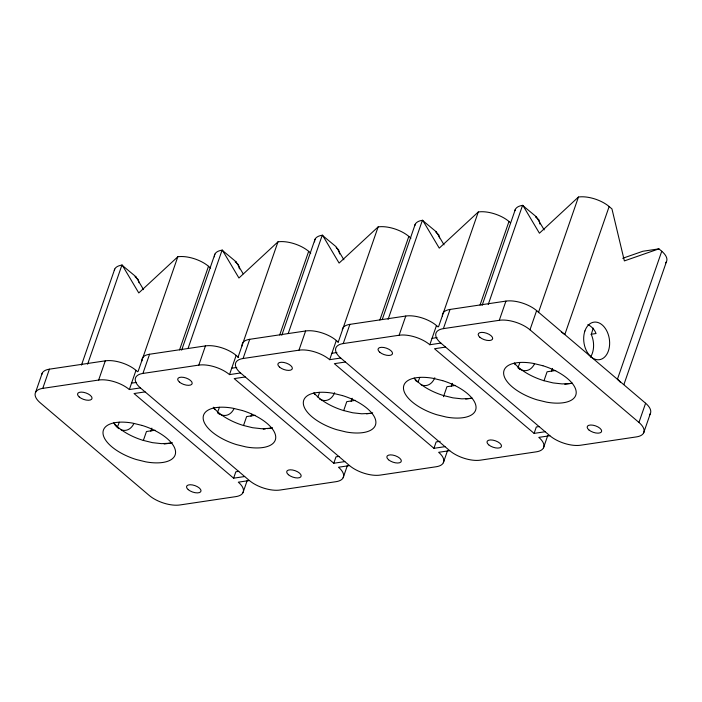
<?xml version="1.0" encoding="UTF-8"?>
<svg xmlns="http://www.w3.org/2000/svg" width="702" height="702" viewBox="0 0 702 702"><rect width="100%" height="100%" fill="white"/><g stroke="black" fill="none" stroke-linecap="round" stroke-linejoin="round"><path stroke-width="1.05" d="M35.565 392.357L42.217 373.157M442.392 316.084A22.771 10.267 19.1 0 1 450.043 309.442L505.931 301.105A22.771 10.267 19.1 0 1 536.626 310.609L645.603 403.238L638.952 422.446A22.771 10.267 19.1 0 1 636.442 436.898L580.554 445.226A22.771 10.267 19.1 0 1 549.859 435.723L538.794 437.381A22.771 10.267 19.1 0 1 536.284 451.834L480.396 460.161A22.771 10.267 19.1 0 1 449.701 450.658L438.636 452.307A22.771 10.267 19.1 0 1 436.126 466.76L380.238 475.096A22.771 10.267 19.1 0 1 349.543 465.593L338.478 467.242A22.771 10.267 19.1 0 1 335.968 481.695L280.072 490.031A22.771 10.267 19.1 0 1 249.385 480.528L238.311 482.177A22.771 10.267 19.1 0 1 235.802 496.63L179.914 504.966A22.771 10.267 19.1 0 1 149.228 495.463L40.251 402.825A22.771 10.267 19.1 0 1 42.761 388.373L49.403 369.173L105.3 360.837A22.771 10.267 19.1 0 1 135.986 370.34L137.645 371.753M81.476 365.101L114.733 269.085M87.601 364.215L121.92 265.102L135.819 276.641L143.559 289.654M42.761 388.373L98.649 380.045L105.3 360.837M98.649 380.045A22.771 10.267 19.1 0 1 129.344 389.549L135.986 370.34M138.127 371.376L177.817 256.774A22.771 10.267 19.1 0 1 208.503 266.277L210.618 268.067M249.385 480.528L140.409 387.899A22.771 10.267 19.1 0 1 142.918 373.438L149.57 354.238L205.458 345.902A22.771 10.267 19.1 0 1 236.153 355.405L238.636 357.52M143.34 440.514L146.464 431.511L155.063 430.229M150.816 431.221L151.886 428.141M179.545 349.903L208.503 266.277M181.642 350.166L214.891 254.15M188.118 348.253L222.086 250.166L235.977 261.706L243.164 273.789M142.918 373.438L198.806 365.11L205.458 345.902M198.806 365.11A22.771 10.267 19.1 0 1 229.501 374.614L236.153 355.405M237.934 357.476L277.974 241.839A22.771 10.267 19.1 0 1 308.669 251.342L310.775 253.132M349.543 465.593L240.567 372.964A22.771 10.267 19.1 0 1 243.076 358.511L249.728 339.303L305.616 330.975A22.771 10.267 19.1 0 1 336.311 340.479L337.969 341.883M243.506 425.579L246.621 416.576L255.221 415.294M250.974 416.286L251.685 414.233M279.703 334.968L308.669 251.342M281.8 335.24L315.049 239.215M145.103 391.892L134.038 393.541L233.617 478.185L235.837 471.779L238.855 471.332M288.276 333.318L322.244 235.24L336.144 246.771L343.883 259.784M242.997 492.646L247.201 480.519M243.076 358.511L298.964 350.175L305.616 330.975M298.964 350.175A22.771 10.267 19.1 0 1 329.659 359.678L336.311 340.479M338.092 342.541L378.132 226.904A22.771 10.267 19.1 0 1 408.827 236.407L410.942 238.206M449.701 450.658L340.724 358.029A22.771 10.267 19.1 0 1 343.234 343.576L349.886 324.368L405.774 316.04A22.771 10.267 19.1 0 1 436.468 325.544L438.127 326.948M343.664 410.644L346.779 401.641L355.379 400.359M351.132 401.351L352.202 398.271M379.861 320.033L408.827 236.407M382.318 319.27L415.207 224.289M245.261 376.956L234.196 378.606L333.775 463.25L335.995 456.853L339.013 456.397M388.083 319.419L422.402 220.305L436.302 231.844L444.041 244.849M343.155 477.711L347.358 465.584M343.234 343.576L399.122 335.24L405.774 316.04M399.122 335.24A22.771 10.267 19.1 0 1 429.817 344.743L436.468 325.544M438.61 326.57L478.29 211.969A22.771 10.267 19.1 0 1 508.985 221.472L510.389 222.674M549.859 435.723L440.882 343.094A22.771 10.267 19.1 0 1 443.392 328.641L450.043 309.442M443.48 396.709L446.937 386.705L455.545 385.424M451.298 386.425L452.36 383.336M480.028 305.098L508.985 221.472M482.116 305.37L515.365 209.354M345.419 362.021L334.354 363.671L433.933 448.315L436.153 441.918L440.18 441.312M488.241 304.484L522.56 205.37L536.46 216.909L544.199 229.914M443.322 462.785L447.516 450.649M443.392 328.641L499.289 320.305L505.931 301.105M638.952 422.446L529.975 329.808L536.626 310.609M538.408 312.671L578.448 197.034A22.771 10.267 19.1 0 1 609.143 206.537L611.96 208.933L624.368 260.907L658.932 248.859L661.749 251.255A22.771 10.267 19.1 0 1 665.654 262.873M543.98 380.774L547.095 371.779L555.703 370.489M551.456 371.49L552.518 368.401M609.143 206.537L564.812 334.564A22.771 10.267 19.1 0 0 561.363 332.028M445.586 347.086L434.512 348.736L534.099 433.388L536.31 426.983L539.329 426.535M543.48 447.85L547.674 435.723M590.514 357.099A18.972 12.82 81.5 0 0 591.277 334.442L593.208 328.115M661.749 251.255L617.418 379.282A22.771 10.267 19.1 0 1 620.498 382.467M623.894 384.591L666.435 261.732M643.637 432.915L650.289 413.715M622.718 258.283L642.883 251.255L658.932 248.859M177.817 256.774L138.785 292.945L122.201 265.058M277.974 241.839L238.943 278.01L222.358 250.131M378.132 226.904L339.101 263.075L322.516 235.196M478.29 211.969L439.259 248.139L422.674 220.261M578.448 197.034L539.426 233.213L522.841 205.326M134.995 276.763L135.819 276.641M235.977 261.706L235.152 261.828L238.443 264.628L239.452 268.892M435.468 231.967L436.302 231.844M536.46 216.909L535.626 217.032L538.917 219.823L539.935 224.087M131.555 383.143L136.583 382.397M231.713 368.208L236.749 367.462M331.879 353.281L336.907 352.527M432.037 338.346L437.065 337.592M129.344 389.549L140.409 387.899M229.501 374.614L240.567 372.964M329.659 359.678L340.724 358.029M429.817 344.743L440.882 343.094M591.075 334.275L596.059 333.529C594.62 329.607 591.584 326.456 587.899 324.526M164.136 444.05L171.525 442.944M263.241 429.273L265.356 428.957M267.462 428.641L271.692 428.018M366.567 413.864L369.735 413.399A37.943 17.111 19.1 0 0 372.683 412.811M465.672 399.096L472.007 398.148M564.777 384.319L572.165 383.213M233.617 478.185L244.682 476.535M333.775 463.25L344.849 461.6M433.933 448.315L445.007 446.665M534.099 433.388L545.164 431.73M369.735 413.399L361.776 413.785L352.755 412.785L343.296 410.468A37.943 17.111 19.1 0 1 314.048 393.006M436.293 232.66L438.759 234.758L439.522 237.952M519.691 369.191L518.067 367.813A18.972 12.82 81.5 0 0 534.529 363.794M336.135 247.595L338.601 249.693L339.619 253.957M135.811 277.465L138.276 279.563L139.04 282.757M219.208 413.996L217.594 412.618A18.972 12.82 81.5 0 0 234.056 408.599M519.822 362.46A18.972 12.82 81.5 0 1 517.997 367.12M514.952 210.626A22.771 10.267 19.1 0 1 522.56 205.37M499.289 320.305A22.771 10.267 19.1 0 1 529.975 329.808M645.603 403.238A22.771 10.267 19.1 0 1 649.508 414.847M515.224 364.689A18.972 12.82 81.5 0 1 514.233 363.18M572.051 383.169A37.943 17.111 19.1 0 1 570.059 383.529L562.091 383.915L553.071 382.915L543.611 380.598A37.943 17.111 19.1 0 1 514.364 363.136M419.664 377.395A18.972 12.82 81.5 0 1 417.839 382.055M414.794 225.561A22.771 10.267 19.1 0 1 422.402 220.305M434.81 377.746A18.972 12.82 81.5 0 1 421.139 384.784M416.426 381.309A18.972 12.82 81.5 0 1 415.057 379.615M342.278 329.633A22.771 10.267 19.1 0 1 349.886 324.368M471.893 398.104A37.943 17.111 19.1 0 1 469.892 398.464L461.934 398.85L452.913 397.85L443.453 395.533A37.943 17.111 19.1 0 1 414.206 378.071M319.507 392.33A18.972 12.82 81.5 0 1 317.681 396.99M314.584 241.883A22.771 10.267 19.1 0 1 322.244 235.24M334.652 392.681A18.972 12.82 81.5 0 1 319.331 398.85M314.9 394.55A18.972 12.82 81.5 0 1 313.917 393.041M242.067 345.954A22.771 10.267 19.1 0 1 249.728 339.303M114.312 270.358A22.771 10.267 19.1 0 1 121.92 265.102M119.182 422.192A18.972 12.82 81.5 0 1 117.357 426.851M133.898 423.534A18.972 12.82 81.5 0 1 120.665 429.589M119.015 428.711A18.972 12.82 81.5 0 1 114.584 424.42M172.367 442.672A37.943 17.111 19.1 0 1 169.419 443.26L161.46 443.646L152.439 442.655L142.971 440.329A37.943 17.111 19.1 0 1 113.724 422.876M41.795 374.429A22.771 10.267 19.1 0 1 49.403 369.173M219.34 407.265A18.972 12.82 81.5 0 1 217.523 411.916M214.426 256.818A22.771 10.267 19.1 0 1 222.086 250.166M214.742 409.485A18.972 12.82 81.5 0 1 213.75 407.976M141.909 360.889A22.771 10.267 19.1 0 1 149.57 354.238M272.525 427.746A37.943 17.111 19.1 0 1 269.577 428.325L261.618 428.72L252.597 427.72L243.138 425.403A37.943 17.111 19.1 0 1 213.285 407.186M542.874 365.733L533.415 363.417A37.943 17.111 19.1 0 0 503.667 373.885A37.943 17.111 19.1 0 0 536.96 399.807L546.428 402.123A37.943 17.111 19.1 0 0 576.166 391.646A37.943 17.111 19.1 0 0 542.874 365.733M442.716 380.668L433.257 378.352A37.943 17.111 19.1 0 0 403.51 388.82A37.943 17.111 19.1 0 0 436.802 414.733L446.261 417.058A37.943 17.111 19.1 0 0 476.009 406.581A37.943 17.111 19.1 0 0 442.716 380.668M342.558 395.603L333.099 393.287A37.943 17.111 19.1 0 0 303.352 403.755A37.943 17.111 19.1 0 0 336.644 429.668L346.104 431.984A37.943 17.111 19.1 0 0 375.851 421.516A37.943 17.111 19.1 0 0 342.558 395.603M242.401 410.538L232.932 408.222A37.943 17.111 19.1 0 0 203.194 418.69A37.943 17.111 19.1 0 0 236.486 444.603L245.946 446.92A37.943 17.111 19.1 0 0 275.693 436.451A37.943 17.111 19.1 0 0 242.401 410.538M142.243 425.473L132.775 423.148A37.943 17.111 19.1 0 0 103.036 433.625A37.943 17.111 19.1 0 0 136.328 459.538L145.788 461.855A37.943 17.111 19.1 0 0 175.526 451.386A37.943 17.111 19.1 0 0 142.243 425.473M584.915 330.94A18.972 12.82 81.5 0 0 597.727 359.775A18.972 12.82 81.5 0 0 607.327 332.055A18.972 12.82 81.5 0 0 584.915 330.94M479.896 337.276A7.59 3.422 19.1 0 0 492.269 339.496A7.59 3.422 19.1 0 0 484.134 332.581A7.59 3.422 19.1 0 0 479.896 337.276M588.873 429.914A7.59 3.422 19.1 0 0 601.245 432.134A7.59 3.422 19.1 0 0 593.102 425.219A7.59 3.422 19.1 0 0 588.873 429.914M379.738 352.211A7.59 3.422 19.1 0 0 392.111 354.431A7.59 3.422 19.1 0 0 383.968 347.516A7.59 3.422 19.1 0 0 379.738 352.211M488.715 444.84A7.59 3.422 19.1 0 0 501.079 447.06A7.59 3.422 19.1 0 0 492.944 440.145A7.59 3.422 19.1 0 0 488.715 444.84M279.58 367.146A7.59 3.422 19.1 0 0 291.944 369.366A7.59 3.422 19.1 0 0 283.81 362.451A7.59 3.422 19.1 0 0 279.58 367.146M388.557 459.775A7.59 3.422 19.1 0 0 400.921 461.995A7.59 3.422 19.1 0 0 392.787 455.08A7.59 3.422 19.1 0 0 388.557 459.775M188.233 489.645A7.59 3.422 19.1 0 0 200.605 491.865A7.59 3.422 19.1 0 0 192.471 484.95A7.59 3.422 19.1 0 0 188.233 489.645M79.265 397.016A7.59 3.422 19.1 0 0 91.629 399.236A7.59 3.422 19.1 0 0 83.494 392.313A7.59 3.422 19.1 0 0 79.265 397.016M179.422 382.081A7.59 3.422 19.1 0 0 191.786 384.301A7.59 3.422 19.1 0 0 183.652 377.386A7.59 3.422 19.1 0 0 179.422 382.081M288.399 474.71A7.59 3.422 19.1 0 0 300.763 476.93A7.59 3.422 19.1 0 0 292.629 470.015A7.59 3.422 19.1 0 0 288.399 474.71"/></g></svg>
